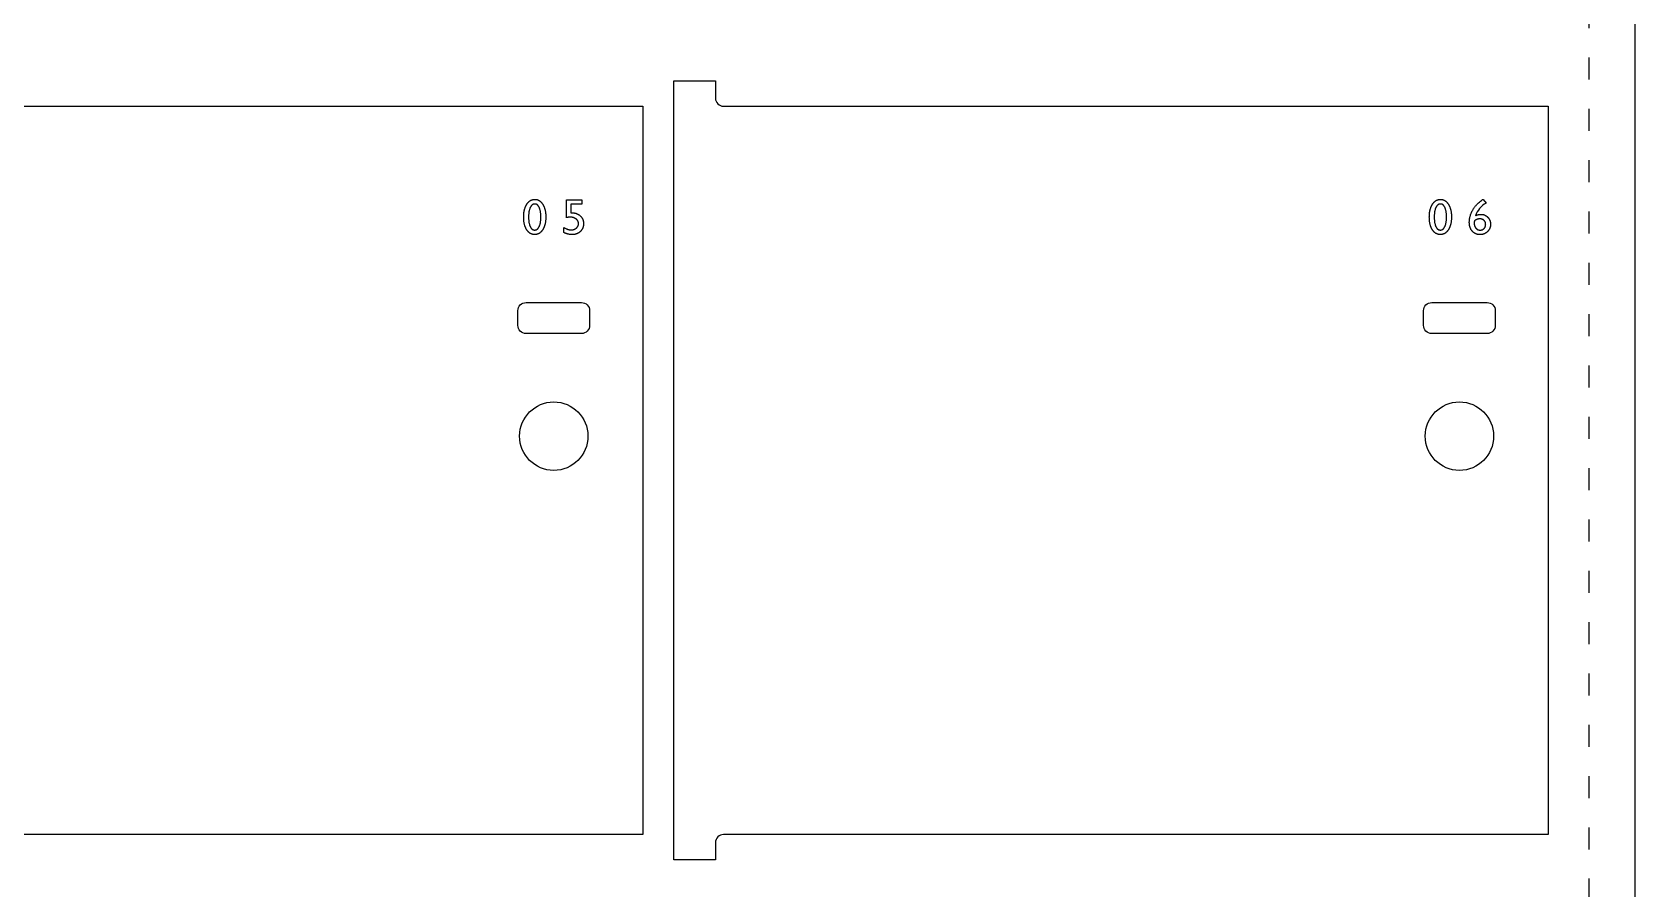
# Model space of a CAD drawing. Extents: x -300 to 5880, y -300 to 4158.
# Drawn here: x 737 to 1430, y 3317 to 3687 of the extents above; entities that cross this region are included whole.
import ezdxf

# ---------------------------------------------------------------- set-up
doc = ezdxf.new("R2010")
doc.units = 0
doc.linetypes.add('DGN_STYLE_5', pattern=[22.17944, 9.505474, -12.673965])
for name, color, linetype in [('00_NOPRINT_TOLERANCE', 7, 'DGN_STYLE_5'), ('BOARD_$TH-NOMINAL', 3, 'CONTINUOUS'), ('TOP-CUT-INSIDE_18MM', 1, 'CONTINUOUS'), ('TOP-CUT-OUTSIDE_18MM', 220, 'CONTINUOUS'), ('TOP-POCKET-INSIDE_02MM', 110, 'CONTINUOUS')]:
    doc.layers.add(name, color=color, linetype=linetype)

msp = doc.modelspace()

# ---------------------------------------------------------------- linework, layer by layer
at = {"layer": '00_NOPRINT_TOLERANCE', "flags": 128}
for points in [[(210, 3958), (1430, 3958), (1430, 1518), (210, 1518)], [(230, 3938), (1410, 3938), (1410, 1538), (230, 1538)]]:
    msp.add_lwpolyline(points, close=True, dxfattribs=at)
at = {"layer": 'BOARD_$TH-NOMINAL', "flags": 128}
msp.add_lwpolyline([(210, 3958), (1430, 3958), (1430, 1518), (210, 1518)], close=True, dxfattribs=at)
at = {"layer": 'TOP-CUT-INSIDE_18MM'}
for points in [[(977.92, 3566.97), (977.92, 3560.59, -0.414214), (974.42, 3557.09), (950.42, 3557.09, -0.414214), (946.92, 3560.59), (946.92, 3566.97, -0.414214), (950.42, 3570.47), (974.42, 3570.47, -0.414214)], [(1369.61, 3566.97), (1369.61, 3560.59, -0.414214), (1366.11, 3557.09), (1342.11, 3557.09, -0.414214), (1338.61, 3560.59), (1338.61, 3566.97, -0.414214), (1342.11, 3570.47), (1366.11, 3570.47, -0.414214)]]:
    msp.add_lwpolyline(points, format="xyb", close=True, dxfattribs=at)
for centre in [(962.42, 3512.72), (1354.11, 3512.72)]:
    msp.add_circle(centre, 14.79, dxfattribs=at)
at = {"layer": 'TOP-CUT-OUTSIDE_18MM'}
for points in [[(635.64, 3337.03), (635.64, 3329.53), (617.64, 3329.53), (617.64, 3666.33), (635.64, 3666.33), (635.64, 3658.83, 0.414214), (639.14, 3655.33), (1000.86, 3655.33), (1000.86, 3340.53), (639.14, 3340.53, 0.414214)], [(1032.33, 3337.03), (1032.33, 3329.53), (1014.33, 3329.53), (1014.33, 3666.33), (1032.33, 3666.33), (1032.33, 3658.83, 0.414536), (1035.83, 3655.33), (1392.54, 3655.33), (1392.54, 3340.53), (1035.83, 3340.53, 0.414214)]]:
    msp.add_lwpolyline(points, format="xyb", close=True, dxfattribs=at)
at = {"layer": 'TOP-POCKET-INSIDE_02MM'}
for points in [[(954.26, 3615.08), (954.39, 3615.08), (954.52, 3615.08), (954.64, 3615.07), (954.7, 3615.06), (954.76, 3615.05), (954.82, 3615.04), (954.89, 3615.03), (954.95, 3615.02), (955.01, 3615.01), (955.07, 3615), (955.12, 3614.98), (955.18, 3614.97), (955.24, 3614.95), (955.3, 3614.93), (955.36, 3614.91), (955.42, 3614.9), (955.47, 3614.87), (955.53, 3614.85), (955.59, 3614.83), (955.64, 3614.81), (955.7, 3614.78), (955.75, 3614.76), (955.81, 3614.73), (955.86, 3614.7), (955.92, 3614.67), (955.97, 3614.64), (956.03, 3614.61), (956.13, 3614.55), (956.24, 3614.48), (956.34, 3614.4), (956.44, 3614.33), (956.54, 3614.25), (956.64, 3614.16), (956.74, 3614.07), (956.84, 3613.97), (956.93, 3613.88), (957.03, 3613.77), (957.12, 3613.67), (957.21, 3613.56), (957.3, 3613.44), (957.39, 3613.32), (957.48, 3613.2), (957.56, 3613.07), (957.65, 3612.94), (957.73, 3612.8), (957.81, 3612.66), (957.89, 3612.52), (957.96, 3612.38), (958.03, 3612.24), (958.1, 3612.09), (958.17, 3611.94), (958.23, 3611.79), (958.29, 3611.64), (958.35, 3611.48), (958.41, 3611.32), (958.46, 3611.16), (958.51, 3611), (958.56, 3610.84), (958.61, 3610.67), (958.65, 3610.5), (958.73, 3610.15), (958.8, 3609.8), (958.86, 3609.44), (958.9, 3609.06), (958.94, 3608.68), (958.96, 3608.29), (958.98, 3607.89), (958.99, 3607.48), (958.98, 3607.06), (958.96, 3606.66), (958.94, 3606.26), (958.9, 3605.87), (958.86, 3605.49), (958.8, 3605.12), (958.73, 3604.76), (958.65, 3604.41), (958.61, 3604.24), (958.56, 3604.07), (958.51, 3603.9), (958.46, 3603.74), (958.41, 3603.58), (958.35, 3603.42), (958.29, 3603.27), (958.23, 3603.11), (958.17, 3602.96), (958.1, 3602.81), (958.03, 3602.67), (957.96, 3602.52), (957.89, 3602.38), (957.81, 3602.24), (957.73, 3602.11), (957.65, 3601.97), (957.56, 3601.84), (957.48, 3601.71), (957.39, 3601.59), (957.3, 3601.47), (957.21, 3601.36), (957.12, 3601.25), (957.02, 3601.14), (956.93, 3601.04), (956.83, 3600.95), (956.73, 3600.85), (956.63, 3600.76), (956.53, 3600.68), (956.43, 3600.6), (956.33, 3600.52), (956.22, 3600.45), (956.11, 3600.38), (956, 3600.32), (955.89, 3600.26), (955.84, 3600.23), (955.78, 3600.2), (955.72, 3600.17), (955.67, 3600.15), (955.61, 3600.12), (955.55, 3600.1), (955.49, 3600.08), (955.43, 3600.06), (955.37, 3600.04), (955.31, 3600.02), (955.25, 3600), (955.19, 3599.98), (955.13, 3599.97), (955.07, 3599.95), (954.95, 3599.92), (954.82, 3599.9), (954.7, 3599.88), (954.57, 3599.87), (954.44, 3599.86), (954.31, 3599.85), (954.18, 3599.85), (954.04, 3599.85), (953.91, 3599.86), (953.78, 3599.87), (953.65, 3599.88), (953.52, 3599.9), (953.4, 3599.92), (953.27, 3599.95), (953.15, 3599.98), (953.03, 3600.01), (952.91, 3600.05), (952.85, 3600.07), (952.79, 3600.1), (952.73, 3600.12), (952.67, 3600.14), (952.62, 3600.17), (952.56, 3600.19), (952.5, 3600.22), (952.45, 3600.25), (952.34, 3600.31), (952.23, 3600.37), (952.12, 3600.44), (952.01, 3600.51), (951.91, 3600.58), (951.81, 3600.66), (951.7, 3600.75), (951.61, 3600.83), (951.51, 3600.92), (951.41, 3601.02), (951.32, 3601.12), (951.22, 3601.22), (951.13, 3601.33), (951.04, 3601.44), (950.96, 3601.56), (950.87, 3601.68), (950.78, 3601.8), (950.7, 3601.93), (950.62, 3602.06), (950.54, 3602.19), (950.47, 3602.33), (950.39, 3602.47), (950.32, 3602.61), (950.26, 3602.76), (950.19, 3602.9), (950.13, 3603.05), (950.07, 3603.21), (950.01, 3603.36), (949.96, 3603.52), (949.9, 3603.68), (949.85, 3603.84), (949.81, 3604.01), (949.76, 3604.18), (949.72, 3604.35), (949.64, 3604.7), (949.58, 3605.06), (949.52, 3605.43), (949.47, 3605.81), (949.44, 3606.2), (949.41, 3606.6), (949.4, 3607.02), (949.39, 3607.44), (949.4, 3607.86), (949.41, 3608.27), (949.44, 3608.67), (949.48, 3609.06), (949.52, 3609.44), (949.58, 3609.81), (949.65, 3610.17), (949.73, 3610.51), (949.77, 3610.69), (949.82, 3610.85), (949.87, 3611.02), (949.92, 3611.18), (949.97, 3611.35), (950.03, 3611.5), (950.09, 3611.66), (950.15, 3611.82), (950.22, 3611.97), (950.28, 3612.12), (950.35, 3612.26), (950.43, 3612.41), (950.5, 3612.55), (950.58, 3612.69), (950.66, 3612.82), (950.74, 3612.96), (950.83, 3613.09), (950.92, 3613.22), (951.01, 3613.34), (951.1, 3613.46), (951.19, 3613.57), (951.28, 3613.68), (951.38, 3613.79), (951.47, 3613.89), (951.57, 3613.99), (951.67, 3614.08), (951.77, 3614.17), (951.87, 3614.25), (951.98, 3614.33), (952.08, 3614.41), (952.19, 3614.48), (952.3, 3614.55), (952.41, 3614.62), (952.52, 3614.68), (952.64, 3614.73), (952.7, 3614.76), (952.75, 3614.79), (952.81, 3614.81), (952.87, 3614.83), (952.93, 3614.86), (952.99, 3614.88), (953.05, 3614.9), (953.11, 3614.92), (953.17, 3614.93), (953.23, 3614.95), (953.35, 3614.98), (953.48, 3615.01), (953.61, 3615.03), (953.73, 3615.05), (953.86, 3615.07), (954, 3615.08), (954.13, 3615.08)], [(954.28, 3613.06), (954.18, 3613.06), (954.14, 3613.06), (954.1, 3613.06), (954.06, 3613.06), (954.03, 3613.05), (953.99, 3613.05), (953.95, 3613.05), (953.92, 3613.04), (953.88, 3613.04), (953.84, 3613.03), (953.81, 3613.02), (953.77, 3613.01), (953.74, 3613.01), (953.7, 3613), (953.67, 3612.99), (953.63, 3612.98), (953.6, 3612.96), (953.56, 3612.95), (953.53, 3612.94), (953.49, 3612.93), (953.46, 3612.91), (953.43, 3612.9), (953.39, 3612.88), (953.36, 3612.86), (953.33, 3612.85), (953.3, 3612.83), (953.27, 3612.81), (953.23, 3612.79), (953.2, 3612.77), (953.17, 3612.75), (953.14, 3612.73), (953.11, 3612.7), (953.08, 3612.68), (953.05, 3612.66), (953.02, 3612.63), (952.99, 3612.61), (952.96, 3612.58), (952.93, 3612.55), (952.9, 3612.53), (952.84, 3612.47), (952.79, 3612.41), (952.73, 3612.35), (952.68, 3612.28), (952.62, 3612.21), (952.57, 3612.14), (952.52, 3612.06), (952.47, 3611.98), (952.42, 3611.9), (952.37, 3611.82), (952.32, 3611.73), (952.28, 3611.64), (952.23, 3611.55), (952.19, 3611.45), (952.14, 3611.36), (952.1, 3611.26), (952.06, 3611.16), (952.02, 3611.05), (951.99, 3610.95), (951.92, 3610.73), (951.85, 3610.5), (951.79, 3610.27), (951.74, 3610.03), (951.69, 3609.77), (951.65, 3609.51), (951.61, 3609.25), (951.58, 3608.97), (951.56, 3608.68), (951.54, 3608.39), (951.52, 3608.09), (951.52, 3607.78), (951.51, 3607.46), (951.52, 3607.14), (951.52, 3606.82), (951.54, 3606.51), (951.56, 3606.21), (951.58, 3605.92), (951.61, 3605.64), (951.65, 3605.37), (951.69, 3605.1), (951.74, 3604.85), (951.79, 3604.6), (951.84, 3604.37), (951.91, 3604.14), (951.98, 3603.92), (952.01, 3603.81), (952.05, 3603.71), (952.09, 3603.61), (952.13, 3603.51), (952.17, 3603.41), (952.22, 3603.31), (952.26, 3603.22), (952.31, 3603.13), (952.35, 3603.05), (952.4, 3602.96), (952.45, 3602.88), (952.5, 3602.8), (952.55, 3602.73), (952.6, 3602.66), (952.65, 3602.59), (952.71, 3602.52), (952.76, 3602.46), (952.82, 3602.4), (952.88, 3602.34), (952.9, 3602.31), (952.93, 3602.29), (952.96, 3602.26), (952.99, 3602.24), (953.02, 3602.21), (953.05, 3602.19), (953.08, 3602.16), (953.11, 3602.14), (953.15, 3602.12), (953.18, 3602.1), (953.21, 3602.08), (953.24, 3602.06), (953.27, 3602.04), (953.3, 3602.02), (953.34, 3602.01), (953.37, 3601.99), (953.4, 3601.97), (953.44, 3601.96), (953.47, 3601.94), (953.5, 3601.93), (953.54, 3601.92), (953.57, 3601.91), (953.61, 3601.89), (953.64, 3601.88), (953.68, 3601.87), (953.71, 3601.86), (953.75, 3601.86), (953.78, 3601.85), (953.82, 3601.84), (953.86, 3601.84), (953.89, 3601.83), (953.93, 3601.82), (953.97, 3601.82), (954, 3601.82), (954.04, 3601.81), (954.08, 3601.81), (954.12, 3601.81), (954.16, 3601.81), (954.19, 3601.81), (954.23, 3601.81), (954.27, 3601.81), (954.31, 3601.82), (954.35, 3601.82), (954.38, 3601.82), (954.42, 3601.83), (954.46, 3601.84), (954.49, 3601.84), (954.53, 3601.85), (954.57, 3601.86), (954.6, 3601.86), (954.64, 3601.87), (954.67, 3601.88), (954.71, 3601.89), (954.74, 3601.91), (954.78, 3601.92), (954.81, 3601.93), (954.84, 3601.94), (954.88, 3601.96), (954.91, 3601.97), (954.94, 3601.99), (954.98, 3602.01), (955.01, 3602.02), (955.04, 3602.04), (955.07, 3602.06), (955.11, 3602.08), (955.14, 3602.1), (955.17, 3602.12), (955.2, 3602.14), (955.23, 3602.16), (955.26, 3602.19), (955.29, 3602.21), (955.32, 3602.24), (955.35, 3602.26), (955.38, 3602.29), (955.41, 3602.31), (955.44, 3602.34), (955.5, 3602.4), (955.55, 3602.46), (955.61, 3602.52), (955.66, 3602.59), (955.72, 3602.66), (955.77, 3602.73), (955.82, 3602.8), (955.87, 3602.88), (955.92, 3602.96), (955.97, 3603.05), (956.02, 3603.13), (956.06, 3603.22), (956.11, 3603.31), (956.15, 3603.41), (956.19, 3603.51), (956.23, 3603.61), (956.27, 3603.71), (956.31, 3603.81), (956.35, 3603.92), (956.42, 3604.13), (956.48, 3604.36), (956.54, 3604.59), (956.6, 3604.84), (956.64, 3605.09), (956.68, 3605.35), (956.72, 3605.61), (956.75, 3605.89), (956.78, 3606.18), (956.8, 3606.47), (956.81, 3606.77), (956.82, 3607.08), (956.82, 3607.72), (956.81, 3608.03), (956.8, 3608.33), (956.78, 3608.63), (956.75, 3608.91), (956.72, 3609.19), (956.69, 3609.46), (956.65, 3609.72), (956.6, 3609.98), (956.55, 3610.22), (956.5, 3610.46), (956.43, 3610.69), (956.37, 3610.91), (956.3, 3611.12), (956.26, 3611.23), (956.22, 3611.33), (956.18, 3611.43), (956.13, 3611.52), (956.09, 3611.62), (956.05, 3611.71), (956, 3611.8), (955.95, 3611.88), (955.91, 3611.97), (955.86, 3612.05), (955.81, 3612.12), (955.76, 3612.2), (955.71, 3612.27), (955.66, 3612.33), (955.61, 3612.4), (955.55, 3612.46), (955.5, 3612.52), (955.47, 3612.55), (955.44, 3612.57), (955.41, 3612.6), (955.39, 3612.63), (955.36, 3612.65), (955.33, 3612.68), (955.3, 3612.7), (955.27, 3612.72), (955.24, 3612.74), (955.21, 3612.77), (955.18, 3612.79), (955.15, 3612.81), (955.12, 3612.82), (955.09, 3612.84), (955.06, 3612.86), (955.03, 3612.88), (955, 3612.89), (954.96, 3612.91), (954.93, 3612.92), (954.9, 3612.94), (954.87, 3612.95), (954.84, 3612.96), (954.8, 3612.97), (954.77, 3612.99), (954.74, 3613), (954.7, 3613), (954.67, 3613.01), (954.64, 3613.02), (954.6, 3613.03), (954.57, 3613.03), (954.53, 3613.04), (954.5, 3613.05), (954.46, 3613.05), (954.43, 3613.05), (954.39, 3613.06), (954.36, 3613.06), (954.32, 3613.06)], [(967.91, 3614.89), (974.52, 3614.89), (974.52, 3612.99), (969.85, 3612.99), (969.85, 3609.23), (969.96, 3609.24), (970.08, 3609.25), (970.19, 3609.25), (970.31, 3609.25), (970.44, 3609.25), (970.58, 3609.25), (970.71, 3609.24), (970.84, 3609.23), (970.97, 3609.22), (971.09, 3609.21), (971.22, 3609.19), (971.34, 3609.17), (971.46, 3609.15), (971.59, 3609.12), (971.7, 3609.1), (971.82, 3609.07), (971.94, 3609.04), (972.05, 3609), (972.17, 3608.96), (972.28, 3608.92), (972.39, 3608.88), (972.5, 3608.84), (972.61, 3608.79), (972.71, 3608.74), (972.82, 3608.69), (972.92, 3608.63), (973.02, 3608.57), (973.12, 3608.51), (973.22, 3608.45), (973.32, 3608.38), (973.41, 3608.32), (973.51, 3608.24), (973.6, 3608.17), (973.69, 3608.1), (973.78, 3608.02), (973.87, 3607.94), (973.95, 3607.85), (974.04, 3607.77), (974.12, 3607.68), (974.2, 3607.6), (974.27, 3607.51), (974.34, 3607.42), (974.41, 3607.33), (974.48, 3607.23), (974.54, 3607.14), (974.6, 3607.04), (974.66, 3606.95), (974.72, 3606.85), (974.77, 3606.75), (974.82, 3606.65), (974.87, 3606.54), (974.92, 3606.44), (974.96, 3606.33), (975, 3606.23), (975.03, 3606.12), (975.07, 3606.01), (975.1, 3605.9), (975.13, 3605.79), (975.15, 3605.67), (975.18, 3605.56), (975.2, 3605.44), (975.22, 3605.32), (975.23, 3605.2), (975.24, 3605.08), (975.25, 3604.96), (975.26, 3604.84), (975.26, 3604.71), (975.27, 3604.58), (975.26, 3604.45), (975.26, 3604.32), (975.25, 3604.2), (975.24, 3604.07), (975.23, 3603.95), (975.22, 3603.82), (975.2, 3603.7), (975.18, 3603.58), (975.16, 3603.46), (975.13, 3603.35), (975.1, 3603.23), (975.07, 3603.12), (975.04, 3603.01), (975, 3602.9), (974.96, 3602.79), (974.92, 3602.68), (974.88, 3602.57), (974.83, 3602.47), (974.78, 3602.37), (974.73, 3602.26), (974.67, 3602.16), (974.61, 3602.07), (974.55, 3601.97), (974.49, 3601.87), (974.42, 3601.78), (974.35, 3601.69), (974.28, 3601.6), (974.21, 3601.51), (974.13, 3601.42), (974.05, 3601.33), (973.97, 3601.25), (973.88, 3601.17), (973.8, 3601.09), (973.71, 3601.01), (973.62, 3600.93), (973.53, 3600.86), (973.43, 3600.79), (973.34, 3600.72), (973.24, 3600.65), (973.14, 3600.59), (973.04, 3600.53), (972.94, 3600.47), (972.84, 3600.42), (972.73, 3600.36), (972.63, 3600.31), (972.52, 3600.27), (972.41, 3600.22), (972.3, 3600.18), (972.19, 3600.14), (972.07, 3600.1), (971.96, 3600.07), (971.84, 3600.04), (971.72, 3600.01), (971.6, 3599.98), (971.48, 3599.95), (971.35, 3599.93), (971.23, 3599.91), (971.1, 3599.9), (970.97, 3599.88), (970.84, 3599.87), (970.71, 3599.86), (970.58, 3599.86), (970.44, 3599.85), (970.31, 3599.85), (970.08, 3599.85), (969.86, 3599.86), (969.63, 3599.88), (969.41, 3599.9), (969.19, 3599.94), (968.96, 3599.97), (968.74, 3600.02), (968.52, 3600.07), (968.3, 3600.13), (968.08, 3600.19), (967.87, 3600.26), (967.65, 3600.34), (967.43, 3600.43), (967.22, 3600.52), (967, 3600.62), (966.79, 3600.72), (966.79, 3602.92), (966.99, 3602.79), (967.19, 3602.68), (967.39, 3602.57), (967.59, 3602.46), (967.79, 3602.37), (967.99, 3602.28), (968.18, 3602.21), (968.28, 3602.17), (968.38, 3602.14), (968.48, 3602.11), (968.58, 3602.08), (968.67, 3602.05), (968.77, 3602.02), (968.87, 3602), (968.97, 3601.98), (969.07, 3601.96), (969.16, 3601.94), (969.26, 3601.93), (969.36, 3601.91), (969.45, 3601.9), (969.55, 3601.89), (969.65, 3601.88), (969.74, 3601.88), (969.84, 3601.88), (969.93, 3601.88), (970.02, 3601.88), (970.1, 3601.88), (970.18, 3601.88), (970.26, 3601.89), (970.34, 3601.89), (970.42, 3601.9), (970.5, 3601.91), (970.58, 3601.92), (970.66, 3601.94), (970.73, 3601.95), (970.81, 3601.97), (970.88, 3601.99), (970.95, 3602), (971.03, 3602.03), (971.1, 3602.05), (971.17, 3602.07), (971.24, 3602.1), (971.31, 3602.12), (971.38, 3602.15), (971.45, 3602.18), (971.51, 3602.21), (971.58, 3602.25), (971.64, 3602.28), (971.71, 3602.32), (971.77, 3602.35), (971.83, 3602.39), (971.89, 3602.43), (971.95, 3602.48), (972.01, 3602.52), (972.07, 3602.56), (972.13, 3602.61), (972.19, 3602.66), (972.25, 3602.71), (972.3, 3602.76), (972.35, 3602.81), (972.4, 3602.86), (972.45, 3602.91), (972.5, 3602.97), (972.54, 3603.02), (972.59, 3603.07), (972.63, 3603.13), (972.67, 3603.18), (972.71, 3603.24), (972.74, 3603.3), (972.78, 3603.35), (972.81, 3603.41), (972.84, 3603.47), (972.87, 3603.53), (972.9, 3603.59), (972.93, 3603.65), (972.95, 3603.72), (972.97, 3603.78), (972.99, 3603.84), (973.01, 3603.91), (973.03, 3603.97), (973.04, 3604.04), (973.06, 3604.1), (973.07, 3604.17), (973.08, 3604.24), (973.09, 3604.3), (973.09, 3604.37), (973.1, 3604.44), (973.1, 3604.51), (973.1, 3604.58), (973.1, 3604.66), (973.1, 3604.73), (973.09, 3604.8), (973.09, 3604.87), (973.08, 3604.94), (973.07, 3605.01), (973.05, 3605.08), (973.04, 3605.15), (973.02, 3605.22), (973, 3605.28), (972.98, 3605.35), (972.96, 3605.42), (972.94, 3605.48), (972.91, 3605.54), (972.88, 3605.61), (972.85, 3605.67), (972.82, 3605.73), (972.79, 3605.79), (972.75, 3605.85), (972.71, 3605.91), (972.67, 3605.97), (972.63, 3606.03), (972.59, 3606.08), (972.54, 3606.14), (972.5, 3606.19), (972.45, 3606.25), (972.4, 3606.3), (972.34, 3606.36), (972.29, 3606.41), (972.23, 3606.46), (972.17, 3606.51), (972.11, 3606.56), (972.05, 3606.61), (971.98, 3606.66), (971.92, 3606.7), (971.85, 3606.75), (971.79, 3606.79), (971.72, 3606.83), (971.65, 3606.87), (971.58, 3606.91), (971.51, 3606.94), (971.44, 3606.98), (971.37, 3607.01), (971.3, 3607.04), (971.22, 3607.08), (971.15, 3607.1), (971.07, 3607.13), (971, 3607.16), (970.92, 3607.18), (970.84, 3607.2), (970.76, 3607.22), (970.68, 3607.24), (970.6, 3607.26), (970.51, 3607.28), (970.43, 3607.29), (970.35, 3607.31), (970.26, 3607.32), (970.17, 3607.33), (970.09, 3607.34), (970, 3607.34), (969.91, 3607.35), (969.82, 3607.35), (969.64, 3607.36), (969.33, 3607.35), (969.05, 3607.34), (968.8, 3607.33), (968.68, 3607.31), (968.57, 3607.3), (968.47, 3607.29), (968.37, 3607.27), (968.27, 3607.25), (968.19, 3607.24), (968.15, 3607.23), (968.11, 3607.21), (968.07, 3607.2), (968.04, 3607.19), (968, 3607.18), (967.97, 3607.17), (967.94, 3607.16), (967.91, 3607.14)], [(1345.95, 3615.08), (1346.07, 3615.08), (1346.2, 3615.08), (1346.32, 3615.07), (1346.39, 3615.06), (1346.45, 3615.05), (1346.51, 3615.04), (1346.57, 3615.03), (1346.63, 3615.02), (1346.69, 3615.01), (1346.75, 3615), (1346.81, 3614.98), (1346.87, 3614.97), (1346.93, 3614.95), (1346.98, 3614.93), (1347.04, 3614.91), (1347.1, 3614.9), (1347.16, 3614.87), (1347.21, 3614.85), (1347.27, 3614.83), (1347.33, 3614.81), (1347.38, 3614.78), (1347.44, 3614.76), (1347.49, 3614.73), (1347.55, 3614.7), (1347.6, 3614.67), (1347.66, 3614.64), (1347.71, 3614.61), (1347.82, 3614.55), (1347.92, 3614.48), (1348.02, 3614.4), (1348.13, 3614.33), (1348.23, 3614.25), (1348.33, 3614.16), (1348.43, 3614.07), (1348.52, 3613.97), (1348.62, 3613.88), (1348.71, 3613.77), (1348.8, 3613.67), (1348.9, 3613.56), (1348.99, 3613.44), (1349.07, 3613.32), (1349.16, 3613.2), (1349.25, 3613.07), (1349.33, 3612.94), (1349.41, 3612.8), (1349.49, 3612.66), (1349.57, 3612.52), (1349.64, 3612.38), (1349.72, 3612.24), (1349.79, 3612.09), (1349.85, 3611.94), (1349.92, 3611.79), (1349.98, 3611.64), (1350.04, 3611.48), (1350.09, 3611.32), (1350.15, 3611.16), (1350.2, 3611), (1350.25, 3610.84), (1350.29, 3610.67), (1350.33, 3610.5), (1350.41, 3610.15), (1350.48, 3609.8), (1350.54, 3609.44), (1350.59, 3609.06), (1350.62, 3608.68), (1350.65, 3608.29), (1350.66, 3607.89), (1350.67, 3607.48), (1350.66, 3607.06), (1350.65, 3606.66), (1350.62, 3606.26), (1350.59, 3605.87), (1350.54, 3605.49), (1350.48, 3605.12), (1350.41, 3604.76), (1350.33, 3604.41), (1350.29, 3604.24), (1350.25, 3604.07), (1350.2, 3603.9), (1350.15, 3603.74), (1350.09, 3603.58), (1350.04, 3603.42), (1349.98, 3603.27), (1349.92, 3603.11), (1349.85, 3602.96), (1349.79, 3602.81), (1349.72, 3602.67), (1349.64, 3602.52), (1349.57, 3602.38), (1349.49, 3602.24), (1349.41, 3602.11), (1349.33, 3601.97), (1349.25, 3601.84), (1349.16, 3601.71), (1349.07, 3601.59), (1348.98, 3601.47), (1348.89, 3601.36), (1348.8, 3601.25), (1348.71, 3601.14), (1348.61, 3601.04), (1348.52, 3600.95), (1348.42, 3600.85), (1348.32, 3600.76), (1348.22, 3600.68), (1348.11, 3600.6), (1348.01, 3600.52), (1347.9, 3600.45), (1347.79, 3600.38), (1347.69, 3600.32), (1347.57, 3600.26), (1347.52, 3600.23), (1347.46, 3600.2), (1347.41, 3600.17), (1347.35, 3600.15), (1347.29, 3600.12), (1347.23, 3600.1), (1347.17, 3600.08), (1347.12, 3600.06), (1347.06, 3600.04), (1347, 3600.02), (1346.94, 3600), (1346.88, 3599.98), (1346.82, 3599.97), (1346.76, 3599.95), (1346.63, 3599.92), (1346.51, 3599.9), (1346.38, 3599.88), (1346.25, 3599.87), (1346.12, 3599.86), (1345.99, 3599.85), (1345.86, 3599.85), (1345.73, 3599.85), (1345.59, 3599.86), (1345.46, 3599.87), (1345.33, 3599.88), (1345.21, 3599.9), (1345.08, 3599.92), (1344.95, 3599.95), (1344.83, 3599.98), (1344.71, 3600.01), (1344.59, 3600.05), (1344.53, 3600.07), (1344.47, 3600.1), (1344.42, 3600.12), (1344.36, 3600.14), (1344.3, 3600.17), (1344.24, 3600.19), (1344.19, 3600.22), (1344.13, 3600.25), (1344.02, 3600.31), (1343.91, 3600.37), (1343.8, 3600.44), (1343.7, 3600.51), (1343.59, 3600.58), (1343.49, 3600.66), (1343.39, 3600.75), (1343.29, 3600.83), (1343.19, 3600.92), (1343.09, 3601.02), (1343, 3601.12), (1342.91, 3601.22), (1342.82, 3601.33), (1342.73, 3601.44), (1342.64, 3601.56), (1342.55, 3601.68), (1342.47, 3601.8), (1342.39, 3601.93), (1342.3, 3602.06), (1342.23, 3602.19), (1342.15, 3602.33), (1342.08, 3602.47), (1342.01, 3602.61), (1341.94, 3602.76), (1341.87, 3602.9), (1341.81, 3603.05), (1341.75, 3603.21), (1341.69, 3603.36), (1341.64, 3603.52), (1341.59, 3603.68), (1341.54, 3603.84), (1341.49, 3604.01), (1341.44, 3604.18), (1341.4, 3604.35), (1341.33, 3604.7), (1341.26, 3605.06), (1341.2, 3605.43), (1341.16, 3605.81), (1341.12, 3606.2), (1341.09, 3606.6), (1341.08, 3607.02), (1341.07, 3607.44), (1341.08, 3607.86), (1341.1, 3608.27), (1341.12, 3608.67), (1341.16, 3609.06), (1341.21, 3609.44), (1341.26, 3609.81), (1341.33, 3610.17), (1341.41, 3610.51), (1341.46, 3610.69), (1341.5, 3610.85), (1341.55, 3611.02), (1341.6, 3611.18), (1341.66, 3611.35), (1341.71, 3611.5), (1341.77, 3611.66), (1341.84, 3611.82), (1341.9, 3611.97), (1341.97, 3612.12), (1342.04, 3612.26), (1342.11, 3612.41), (1342.19, 3612.55), (1342.26, 3612.69), (1342.34, 3612.82), (1342.43, 3612.96), (1342.51, 3613.09), (1342.6, 3613.22), (1342.69, 3613.34), (1342.78, 3613.46), (1342.87, 3613.57), (1342.96, 3613.68), (1343.06, 3613.79), (1343.16, 3613.89), (1343.25, 3613.99), (1343.35, 3614.08), (1343.45, 3614.17), (1343.56, 3614.25), (1343.66, 3614.33), (1343.77, 3614.41), (1343.88, 3614.48), (1343.98, 3614.55), (1344.1, 3614.62), (1344.21, 3614.68), (1344.32, 3614.73), (1344.38, 3614.76), (1344.44, 3614.79), (1344.5, 3614.81), (1344.55, 3614.83), (1344.61, 3614.86), (1344.67, 3614.88), (1344.73, 3614.9), (1344.79, 3614.92), (1344.85, 3614.93), (1344.91, 3614.95), (1345.04, 3614.98), (1345.16, 3615.01), (1345.29, 3615.03), (1345.42, 3615.05), (1345.55, 3615.07), (1345.68, 3615.08), (1345.81, 3615.08)], [(1345.97, 3613.06), (1345.86, 3613.06), (1345.82, 3613.06), (1345.78, 3613.06), (1345.75, 3613.06), (1345.71, 3613.05), (1345.67, 3613.05), (1345.64, 3613.05), (1345.6, 3613.04), (1345.56, 3613.04), (1345.53, 3613.03), (1345.49, 3613.02), (1345.45, 3613.01), (1345.42, 3613.01), (1345.38, 3613), (1345.35, 3612.99), (1345.31, 3612.98), (1345.28, 3612.96), (1345.25, 3612.95), (1345.21, 3612.94), (1345.18, 3612.93), (1345.14, 3612.91), (1345.11, 3612.9), (1345.08, 3612.88), (1345.05, 3612.86), (1345.01, 3612.85), (1344.98, 3612.83), (1344.95, 3612.81), (1344.92, 3612.79), (1344.89, 3612.77), (1344.85, 3612.75), (1344.82, 3612.73), (1344.79, 3612.7), (1344.76, 3612.68), (1344.73, 3612.66), (1344.7, 3612.63), (1344.67, 3612.61), (1344.64, 3612.58), (1344.61, 3612.55), (1344.58, 3612.53), (1344.53, 3612.47), (1344.47, 3612.41), (1344.41, 3612.35), (1344.36, 3612.28), (1344.31, 3612.21), (1344.25, 3612.14), (1344.2, 3612.06), (1344.15, 3611.98), (1344.1, 3611.9), (1344.05, 3611.82), (1344.01, 3611.73), (1343.96, 3611.64), (1343.92, 3611.55), (1343.87, 3611.45), (1343.83, 3611.36), (1343.79, 3611.26), (1343.75, 3611.16), (1343.71, 3611.05), (1343.67, 3610.95), (1343.6, 3610.73), (1343.54, 3610.5), (1343.48, 3610.27), (1343.42, 3610.03), (1343.38, 3609.77), (1343.33, 3609.51), (1343.3, 3609.25), (1343.27, 3608.97), (1343.24, 3608.68), (1343.22, 3608.39), (1343.21, 3608.09), (1343.2, 3607.78), (1343.2, 3607.46), (1343.2, 3607.14), (1343.21, 3606.82), (1343.22, 3606.51), (1343.24, 3606.21), (1343.26, 3605.92), (1343.29, 3605.64), (1343.33, 3605.37), (1343.37, 3605.1), (1343.42, 3604.85), (1343.47, 3604.6), (1343.53, 3604.37), (1343.59, 3604.14), (1343.66, 3603.92), (1343.7, 3603.81), (1343.73, 3603.71), (1343.77, 3603.61), (1343.81, 3603.51), (1343.86, 3603.41), (1343.9, 3603.31), (1343.94, 3603.22), (1343.99, 3603.13), (1344.04, 3603.05), (1344.08, 3602.96), (1344.13, 3602.88), (1344.18, 3602.8), (1344.23, 3602.73), (1344.28, 3602.66), (1344.34, 3602.59), (1344.39, 3602.52), (1344.45, 3602.46), (1344.5, 3602.4), (1344.56, 3602.34), (1344.59, 3602.31), (1344.62, 3602.29), (1344.65, 3602.26), (1344.68, 3602.24), (1344.71, 3602.21), (1344.74, 3602.19), (1344.77, 3602.16), (1344.8, 3602.14), (1344.83, 3602.12), (1344.86, 3602.1), (1344.89, 3602.08), (1344.92, 3602.06), (1344.95, 3602.04), (1344.99, 3602.02), (1345.02, 3602.01), (1345.05, 3601.99), (1345.09, 3601.97), (1345.12, 3601.96), (1345.15, 3601.94), (1345.19, 3601.93), (1345.22, 3601.92), (1345.25, 3601.91), (1345.29, 3601.89), (1345.32, 3601.88), (1345.36, 3601.87), (1345.39, 3601.86), (1345.43, 3601.86), (1345.47, 3601.85), (1345.5, 3601.84), (1345.54, 3601.84), (1345.58, 3601.83), (1345.61, 3601.82), (1345.65, 3601.82), (1345.69, 3601.82), (1345.72, 3601.81), (1345.76, 3601.81), (1345.8, 3601.81), (1345.84, 3601.81), (1345.88, 3601.81), (1345.92, 3601.81), (1345.95, 3601.81), (1345.99, 3601.82), (1346.03, 3601.82), (1346.07, 3601.82), (1346.1, 3601.83), (1346.14, 3601.84), (1346.18, 3601.84), (1346.21, 3601.85), (1346.25, 3601.86), (1346.28, 3601.86), (1346.32, 3601.87), (1346.36, 3601.88), (1346.39, 3601.89), (1346.43, 3601.91), (1346.46, 3601.92), (1346.49, 3601.93), (1346.53, 3601.94), (1346.56, 3601.96), (1346.59, 3601.97), (1346.63, 3601.99), (1346.66, 3602.01), (1346.69, 3602.02), (1346.73, 3602.04), (1346.76, 3602.06), (1346.79, 3602.08), (1346.82, 3602.1), (1346.85, 3602.12), (1346.88, 3602.14), (1346.92, 3602.16), (1346.95, 3602.19), (1346.98, 3602.21), (1347.01, 3602.24), (1347.04, 3602.26), (1347.07, 3602.29), (1347.09, 3602.31), (1347.12, 3602.34), (1347.18, 3602.4), (1347.24, 3602.46), (1347.29, 3602.52), (1347.35, 3602.59), (1347.4, 3602.66), (1347.45, 3602.73), (1347.5, 3602.8), (1347.55, 3602.88), (1347.6, 3602.96), (1347.65, 3603.05), (1347.7, 3603.13), (1347.75, 3603.22), (1347.79, 3603.31), (1347.83, 3603.41), (1347.88, 3603.51), (1347.92, 3603.61), (1347.96, 3603.71), (1348, 3603.81), (1348.03, 3603.92), (1348.1, 3604.13), (1348.17, 3604.36), (1348.23, 3604.59), (1348.28, 3604.84), (1348.33, 3605.09), (1348.37, 3605.35), (1348.4, 3605.61), (1348.44, 3605.89), (1348.46, 3606.18), (1348.48, 3606.47), (1348.49, 3606.77), (1348.5, 3607.08), (1348.5, 3607.72), (1348.49, 3608.03), (1348.48, 3608.33), (1348.46, 3608.63), (1348.44, 3608.91), (1348.41, 3609.19), (1348.37, 3609.46), (1348.33, 3609.72), (1348.29, 3609.98), (1348.24, 3610.22), (1348.18, 3610.46), (1348.12, 3610.69), (1348.05, 3610.91), (1347.98, 3611.12), (1347.94, 3611.23), (1347.9, 3611.33), (1347.86, 3611.43), (1347.82, 3611.52), (1347.77, 3611.62), (1347.73, 3611.71), (1347.68, 3611.8), (1347.64, 3611.88), (1347.59, 3611.97), (1347.54, 3612.05), (1347.49, 3612.12), (1347.44, 3612.2), (1347.39, 3612.27), (1347.34, 3612.33), (1347.29, 3612.4), (1347.23, 3612.46), (1347.18, 3612.52), (1347.15, 3612.55), (1347.12, 3612.57), (1347.1, 3612.6), (1347.07, 3612.63), (1347.04, 3612.65), (1347.01, 3612.68), (1346.98, 3612.7), (1346.95, 3612.72), (1346.92, 3612.74), (1346.89, 3612.77), (1346.86, 3612.79), (1346.83, 3612.81), (1346.8, 3612.82), (1346.77, 3612.84), (1346.74, 3612.86), (1346.71, 3612.88), (1346.68, 3612.89), (1346.65, 3612.91), (1346.62, 3612.92), (1346.58, 3612.94), (1346.55, 3612.95), (1346.52, 3612.96), (1346.49, 3612.97), (1346.45, 3612.99), (1346.42, 3613), (1346.39, 3613), (1346.35, 3613.01), (1346.32, 3613.02), (1346.28, 3613.03), (1346.25, 3613.03), (1346.22, 3613.04), (1346.18, 3613.05), (1346.15, 3613.05), (1346.11, 3613.05), (1346.08, 3613.06), (1346.04, 3613.06), (1346, 3613.06)], [(1360.57, 3605.79), (1360.55, 3605.66), (1360.54, 3605.53), (1360.52, 3605.4), (1360.51, 3605.26), (1360.5, 3605.12), (1360.49, 3604.97), (1360.49, 3604.82), (1360.49, 3604.67), (1360.49, 3604.59), (1360.49, 3604.51), (1360.49, 3604.44), (1360.5, 3604.36), (1360.51, 3604.29), (1360.51, 3604.21), (1360.52, 3604.14), (1360.53, 3604.07), (1360.55, 3604), (1360.56, 3603.93), (1360.57, 3603.86), (1360.59, 3603.79), (1360.61, 3603.72), (1360.63, 3603.65), (1360.65, 3603.59), (1360.67, 3603.52), (1360.69, 3603.46), (1360.72, 3603.4), (1360.75, 3603.33), (1360.77, 3603.27), (1360.8, 3603.21), (1360.83, 3603.15), (1360.87, 3603.09), (1360.9, 3603.03), (1360.93, 3602.98), (1360.97, 3602.92), (1361.01, 3602.86), (1361.05, 3602.81), (1361.09, 3602.76), (1361.13, 3602.7), (1361.17, 3602.65), (1361.22, 3602.6), (1361.26, 3602.55), (1361.31, 3602.5), (1361.36, 3602.46), (1361.41, 3602.41), (1361.46, 3602.37), (1361.51, 3602.33), (1361.56, 3602.28), (1361.61, 3602.25), (1361.66, 3602.21), (1361.71, 3602.17), (1361.77, 3602.14), (1361.82, 3602.11), (1361.88, 3602.08), (1361.94, 3602.05), (1361.99, 3602.02), (1362.05, 3601.99), (1362.11, 3601.97), (1362.17, 3601.95), (1362.23, 3601.92), (1362.29, 3601.9), (1362.35, 3601.89), (1362.42, 3601.87), (1362.48, 3601.85), (1362.54, 3601.84), (1362.61, 3601.83), (1362.68, 3601.82), (1362.74, 3601.81), (1362.81, 3601.8), (1362.88, 3601.8), (1362.95, 3601.79), (1363.02, 3601.79), (1363.09, 3601.79), (1363.15, 3601.79), (1363.22, 3601.79), (1363.28, 3601.8), (1363.34, 3601.8), (1363.4, 3601.81), (1363.46, 3601.81), (1363.52, 3601.82), (1363.58, 3601.83), (1363.64, 3601.85), (1363.69, 3601.86), (1363.75, 3601.87), (1363.81, 3601.89), (1363.86, 3601.9), (1363.92, 3601.92), (1363.97, 3601.94), (1364.02, 3601.96), (1364.08, 3601.99), (1364.13, 3602.01), (1364.18, 3602.03), (1364.23, 3602.06), (1364.28, 3602.09), (1364.33, 3602.12), (1364.38, 3602.15), (1364.42, 3602.18), (1364.47, 3602.21), (1364.52, 3602.25), (1364.56, 3602.28), (1364.61, 3602.32), (1364.65, 3602.36), (1364.69, 3602.4), (1364.74, 3602.44), (1364.78, 3602.48), (1364.82, 3602.53), (1364.86, 3602.57), (1364.9, 3602.62), (1364.93, 3602.66), (1364.97, 3602.71), (1365.01, 3602.76), (1365.04, 3602.8), (1365.07, 3602.85), (1365.1, 3602.9), (1365.13, 3602.95), (1365.16, 3603), (1365.18, 3603.05), (1365.21, 3603.11), (1365.23, 3603.16), (1365.26, 3603.21), (1365.28, 3603.27), (1365.3, 3603.32), (1365.32, 3603.38), (1365.34, 3603.43), (1365.35, 3603.49), (1365.37, 3603.55), (1365.38, 3603.61), (1365.39, 3603.67), (1365.4, 3603.73), (1365.41, 3603.79), (1365.42, 3603.85), (1365.43, 3603.91), (1365.43, 3603.97), (1365.44, 3604.04), (1365.44, 3604.1), (1365.44, 3604.17), (1365.45, 3604.23), (1365.44, 3604.3), (1365.44, 3604.36), (1365.44, 3604.43), (1365.43, 3604.49), (1365.43, 3604.56), (1365.42, 3604.62), (1365.41, 3604.68), (1365.4, 3604.74), (1365.39, 3604.8), (1365.38, 3604.86), (1365.36, 3604.92), (1365.35, 3604.98), (1365.33, 3605.04), (1365.31, 3605.1), (1365.29, 3605.15), (1365.27, 3605.21), (1365.25, 3605.26), (1365.22, 3605.31), (1365.2, 3605.37), (1365.17, 3605.42), (1365.14, 3605.47), (1365.11, 3605.52), (1365.08, 3605.57), (1365.05, 3605.62), (1365.01, 3605.66), (1364.98, 3605.71), (1364.94, 3605.76), (1364.9, 3605.8), (1364.86, 3605.85), (1364.82, 3605.89), (1364.78, 3605.93), (1364.74, 3605.97), (1364.69, 3606.02), (1364.65, 3606.06), (1364.6, 3606.09), (1364.55, 3606.13), (1364.5, 3606.17), (1364.45, 3606.2), (1364.4, 3606.23), (1364.35, 3606.27), (1364.3, 3606.3), (1364.25, 3606.33), (1364.2, 3606.35), (1364.14, 3606.38), (1364.09, 3606.41), (1364.03, 3606.43), (1363.97, 3606.45), (1363.91, 3606.47), (1363.86, 3606.49), (1363.8, 3606.51), (1363.73, 3606.53), (1363.67, 3606.55), (1363.61, 3606.56), (1363.55, 3606.58), (1363.48, 3606.59), (1363.42, 3606.6), (1363.35, 3606.61), (1363.29, 3606.62), (1363.22, 3606.62), (1363.15, 3606.63), (1363.08, 3606.64), (1363.01, 3606.64), (1362.94, 3606.64), (1362.87, 3606.64), (1362.79, 3606.64), (1362.72, 3606.64), (1362.65, 3606.63), (1362.57, 3606.63), (1362.5, 3606.62), (1362.43, 3606.62), (1362.36, 3606.61), (1362.3, 3606.6), (1362.23, 3606.58), (1362.16, 3606.57), (1362.1, 3606.56), (1362.03, 3606.54), (1361.97, 3606.52), (1361.91, 3606.5), (1361.84, 3606.48), (1361.78, 3606.46), (1361.72, 3606.44), (1361.66, 3606.41), (1361.59, 3606.38), (1361.53, 3606.35), (1361.39, 3606.28), (1361.24, 3606.2), (1361.08, 3606.11), (1360.92, 3606.01), (1360.75, 3605.91)]]:
    msp.add_lwpolyline(points, close=True, dxfattribs=at)
msp.add_lwpolyline([(1364.09, 3614.94), (1364.3, 3615.08), (1365.59, 3613.45, 0.178141), (1361.03, 3607.99), (1361.18, 3608.07), (1361.33, 3608.14), (1361.47, 3608.2), (1361.62, 3608.26), (1361.77, 3608.32), (1361.92, 3608.37), (1362.06, 3608.41), (1362.21, 3608.45), (1362.36, 3608.49), (1362.51, 3608.52), (1362.65, 3608.54), (1362.8, 3608.56), (1362.95, 3608.58), (1363.09, 3608.59), (1363.24, 3608.6), (1363.39, 3608.6), (1363.5, 3608.6), (1363.61, 3608.6), (1363.71, 3608.59), (1363.82, 3608.58), (1363.92, 3608.57), (1364.03, 3608.56), (1364.13, 3608.54), (1364.23, 3608.52), (1364.33, 3608.5), (1364.43, 3608.48), (1364.53, 3608.46), (1364.63, 3608.43), (1364.73, 3608.4), (1364.82, 3608.36), (1364.91, 3608.33), (1365.01, 3608.29), (1365.1, 3608.25), (1365.19, 3608.21), (1365.28, 3608.16), (1365.37, 3608.12), (1365.46, 3608.07), (1365.54, 3608.01), (1365.63, 3607.96), (1365.71, 3607.9), (1365.8, 3607.84), (1365.88, 3607.78), (1365.96, 3607.71), (1366.04, 3607.65), (1366.12, 3607.58), (1366.2, 3607.51), (1366.28, 3607.43), (1366.35, 3607.36), (1366.43, 3607.28), (1366.5, 3607.2), (1366.57, 3607.12), (1366.63, 3607.03), (1366.7, 3606.95), (1366.76, 3606.87), (1366.82, 3606.78), (1366.88, 3606.7), (1366.93, 3606.61), (1366.99, 3606.52), (1367.04, 3606.43), (1367.09, 3606.34), (1367.13, 3606.25), (1367.17, 3606.16), (1367.22, 3606.06), (1367.25, 3605.97), (1367.29, 3605.87), (1367.33, 3605.77), (1367.36, 3605.67), (1367.39, 3605.58), (1367.41, 3605.47), (1367.44, 3605.37), (1367.46, 3605.27), (1367.48, 3605.17), (1367.5, 3605.06), (1367.51, 3604.96), (1367.53, 3604.85), (1367.54, 3604.74), (1367.55, 3604.63), (1367.55, 3604.52), (1367.55, 3604.41), (1367.56, 3604.3), (1367.55, 3604.18), (1367.55, 3604.06), (1367.54, 3603.95), (1367.54, 3603.84), (1367.52, 3603.73), (1367.51, 3603.62), (1367.49, 3603.51), (1367.47, 3603.4), (1367.45, 3603.29), (1367.43, 3603.18), (1367.4, 3603.08), (1367.37, 3602.98), (1367.34, 3602.87), (1367.31, 3602.77), (1367.27, 3602.67), (1367.23, 3602.57), (1367.19, 3602.47), (1367.14, 3602.38), (1367.09, 3602.28), (1367.04, 3602.18), (1366.99, 3602.09), (1366.94, 3602), (1366.88, 3601.91), (1366.82, 3601.81), (1366.76, 3601.73), (1366.69, 3601.64), (1366.62, 3601.55), (1366.55, 3601.46), (1366.48, 3601.38), (1366.4, 3601.29), (1366.33, 3601.21), (1366.24, 3601.13), (1366.16, 3601.05), (1366.08, 3600.97), (1365.99, 3600.9), (1365.91, 3600.82), (1365.82, 3600.75), (1365.73, 3600.69), (1365.64, 3600.62), (1365.55, 3600.56), (1365.46, 3600.5), (1365.37, 3600.44), (1365.28, 3600.39), (1365.18, 3600.34), (1365.09, 3600.29), (1364.99, 3600.24), (1364.89, 3600.2), (1364.79, 3600.15), (1364.69, 3600.11), (1364.59, 3600.08), (1364.49, 3600.04), (1364.38, 3600.01), (1364.28, 3599.98), (1364.17, 3599.96), (1364.07, 3599.93), (1363.96, 3599.91), (1363.85, 3599.89), (1363.74, 3599.87), (1363.63, 3599.86), (1363.52, 3599.85), (1363.4, 3599.84), (1363.29, 3599.83), (1363.17, 3599.83), (1363.06, 3599.83), (1362.93, 3599.83), (1362.8, 3599.83), (1362.67, 3599.84), (1362.54, 3599.85), (1362.42, 3599.86), (1362.3, 3599.88), (1362.18, 3599.9), (1362.06, 3599.92), (1361.94, 3599.95), (1361.82, 3599.97), (1361.71, 3600), (1361.6, 3600.04), (1361.48, 3600.07), (1361.37, 3600.11), (1361.26, 3600.15), (1361.16, 3600.2), (1361.05, 3600.25), (1360.95, 3600.3), (1360.85, 3600.35), (1360.75, 3600.41), (1360.65, 3600.46), (1360.55, 3600.53), (1360.45, 3600.59), (1360.36, 3600.66), (1360.27, 3600.73), (1360.18, 3600.8), (1360.09, 3600.88), (1360, 3600.96), (1359.91, 3601.04), (1359.83, 3601.13), (1359.74, 3601.21), (1359.66, 3601.31), (1359.58, 3601.4), (1359.5, 3601.49), (1359.43, 3601.59), (1359.36, 3601.69), (1359.29, 3601.79), (1359.22, 3601.89), (1359.16, 3601.99), (1359.09, 3602.1), (1359.04, 3602.21), (1358.98, 3602.32), (1358.92, 3602.43), (1358.87, 3602.54), (1358.82, 3602.66), (1358.78, 3602.77), (1358.73, 3602.89), (1358.69, 3603.01), (1358.65, 3603.13), (1358.61, 3603.25), (1358.58, 3603.38), (1358.55, 3603.51), (1358.52, 3603.64), (1358.49, 3603.77), (1358.47, 3603.9), (1358.45, 3604.03), (1358.43, 3604.17), (1358.41, 3604.31), (1358.4, 3604.45), (1358.39, 3604.59), (1358.38, 3604.73), (1358.37, 3604.87), (1358.37, 3605.17), (1358.37, 3605.39), (1358.38, 3605.62), (1358.39, 3605.84), (1358.41, 3606.06), (1358.43, 3606.29), (1358.46, 3606.51), (1358.49, 3606.73), (1358.53, 3606.96), (1358.58, 3607.18), (1358.63, 3607.4), (1358.68, 3607.62), (1358.74, 3607.85), (1358.81, 3608.07), (1358.88, 3608.29), (1358.95, 3608.51), (1359.03, 3608.74), (1359.12, 3608.96), (1359.21, 3609.18), (1359.3, 3609.39), (1359.4, 3609.61), (1359.51, 3609.82), (1359.61, 3610.04), (1359.73, 3610.25), (1359.85, 3610.45), (1359.97, 3610.66), (1360.09, 3610.87), (1360.23, 3611.07), (1360.36, 3611.27), (1360.5, 3611.47), (1360.65, 3611.67), (1360.8, 3611.87), (1360.95, 3612.06), (1361.11, 3612.26), (1361.27, 3612.45), (1361.44, 3612.64), (1361.62, 3612.82), (1361.8, 3613.01), (1361.98, 3613.19), (1362.17, 3613.38), (1362.36, 3613.56), (1362.77, 3613.91), (1363.19, 3614.26), (1363.63, 3614.6)], format="xyb", close=True, dxfattribs=at)

doc.saveas('drawing.dxf')
